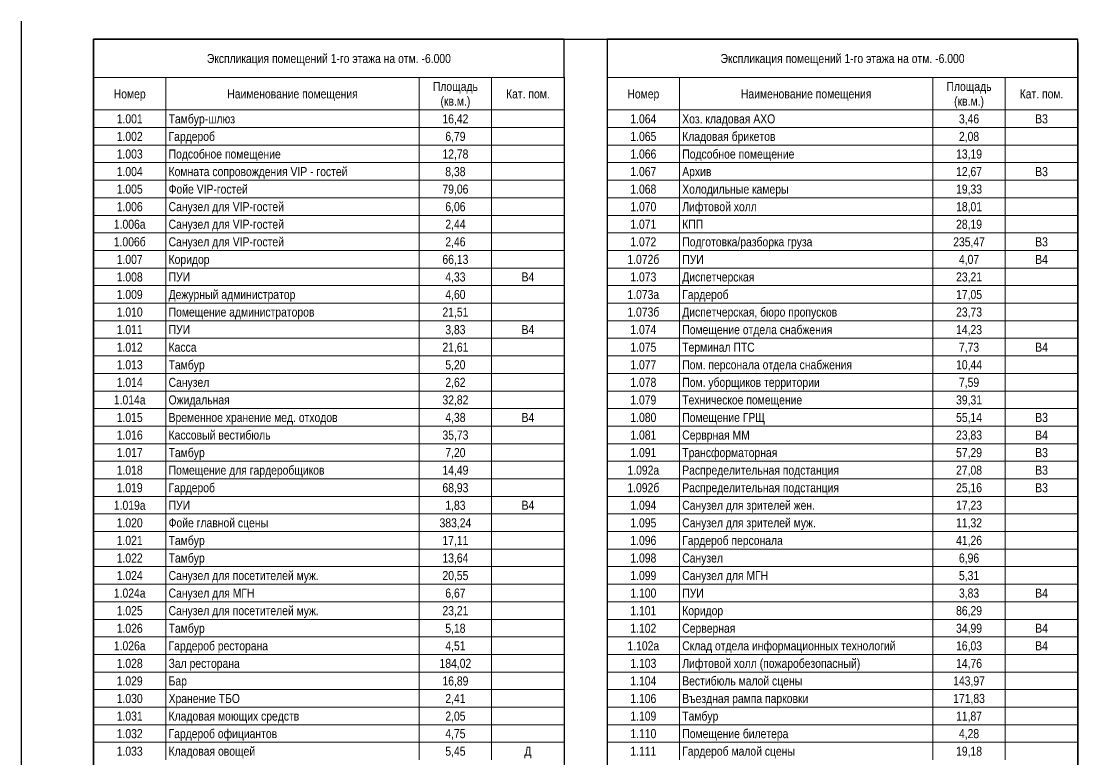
# Paper-space layout 'экспликация 1 этаж' of a CAD drawing. Header units: millimetres. Extents: x 0 to 297, y 0 to 420.
# Drawn here: x 0 to 292, y 215.9 to 420 of the extents above; entities that cross this region are included whole.
import ezdxf

# ---------------------------------------------------------------- set-up
doc = ezdxf.new("R2010")
doc.units = ezdxf.units.MM
for name, color, linetype, lineweight in [('Графика спецификации', 7, 'Continuous', 9), ('Обычные линии', 7, 'Continuous', 25), ('Тонкие линии', 7, 'Continuous', 18)]:
    doc.layers.add(name, color=color, linetype=linetype, lineweight=lineweight)
doc.styles.add('Arial Narrow_3', font='Arial Narrow.ttf', dxfattribs={"height": 2.5})

psp = doc.layouts.new('экспликация 1 этаж')

# ---------------------------------------------------------------- linework, layer by layer
for p, q in [((0, 420), (0, 0)), ((20, 5), (20, 415)), ((20, 415), (292, 415)), ((292, 5), (292, 415))]:
    psp.add_line(p, q)
at = {"layer": 'Обычные линии'}
for p, q in [((20, 415), (20, 404.42)), ((150.07, 415), (20, 415)), ((150.07, 404.42), (150.07, 415)), ((161.93, 415), (161.93, 404.42)), ((292, 415), (161.93, 415)), ((292, 404.42), (292, 415)), ((161.93, 414.12), (161.93, 65.54)), ((292, 414.12), (292, 65.54)), ((20, 404.42), (20, 109.2)), ((150.07, 404.42), (150.07, 109.2))]:
    psp.add_line(p, q, dxfattribs=at)
at = {"layer": 'Тонкие линии', "lineweight": 9}
for p, q in [((20, 404.42), (150.07, 404.42)), ((40, 404.42), (40, 395.46)), ((110, 404.42), (110, 395.46)), ((130, 404.42), (130, 395.46)), ((161.93, 404.42), (292, 404.42)), ((181.93, 404.42), (181.93, 395.46)), ((251.93, 404.42), (251.93, 395.46)), ((271.93, 404.42), (271.93, 395.46)), ((40, 395.46), (20, 395.46)), ((110, 395.46), (40, 395.46)), ((40, 395.46), (40, 390.61)), ((130, 395.46), (110, 395.46)), ((110, 395.46), (110, 390.61)), ((150.07, 395.46), (130, 395.46)), ((130, 395.46), (130, 390.61)), ((181.93, 395.46), (161.93, 395.46)), ((251.93, 395.46), (181.93, 395.46)), ((181.93, 395.46), (181.93, 390.61)), ((271.93, 395.46), (251.93, 395.46)), ((251.93, 395.46), (251.93, 390.61)), ((292, 395.46), (271.93, 395.46)), ((271.93, 395.46), (271.93, 390.61)), ((40, 390.61), (20, 390.61)), ((110, 390.61), (40, 390.61)), ((40, 390.61), (40, 385.76)), ((130, 390.61), (110, 390.61)), ((110, 390.61), (110, 385.76)), ((150.07, 390.61), (130, 390.61)), ((130, 390.61), (130, 385.76)), ((181.93, 390.61), (161.93, 390.61)), ((251.93, 390.61), (181.93, 390.61)), ((181.93, 390.61), (181.93, 385.76)), ((271.93, 390.61), (251.93, 390.61)), ((251.93, 390.61), (251.93, 385.76)), ((292, 390.61), (271.93, 390.61)), ((271.93, 390.61), (271.93, 385.76)), ((40, 385.76), (20, 385.76)), ((110, 385.76), (40, 385.76)), ((40, 385.76), (40, 380.91)), ((130, 385.76), (110, 385.76)), ((110, 385.76), (110, 380.91)), ((150.07, 385.76), (130, 385.76)), ((130, 385.76), (130, 380.91)), ((181.93, 385.76), (161.93, 385.76)), ((251.93, 385.76), (181.93, 385.76)), ((181.93, 385.76), (181.93, 380.91)), ((271.93, 385.76), (251.93, 385.76)), ((251.93, 385.76), (251.93, 380.91)), ((292, 385.76), (271.93, 385.76)), ((271.93, 385.76), (271.93, 380.91)), ((40, 380.91), (20, 380.91)), ((110, 380.91), (40, 380.91)), ((40, 380.91), (40, 376.06)), ((130, 380.91), (110, 380.91)), ((110, 380.91), (110, 376.06)), ((150.07, 380.91), (130, 380.91)), ((130, 380.91), (130, 376.06)), ((181.93, 380.91), (161.93, 380.91)), ((251.93, 380.91), (181.93, 380.91)), ((181.93, 380.91), (181.93, 376.06)), ((271.93, 380.91), (251.93, 380.91)), ((251.93, 380.91), (251.93, 376.06)), ((292, 380.91), (271.93, 380.91)), ((271.93, 380.91), (271.93, 376.06)), ((40, 376.06), (20, 376.06)), ((110, 376.06), (40, 376.06)), ((40, 376.06), (40, 371.2)), ((130, 376.06), (110, 376.06)), ((110, 376.06), (110, 371.2)), ((150.07, 376.06), (130, 376.06)), ((130, 376.06), (130, 371.2)), ((181.93, 376.06), (161.93, 376.06)), ((251.93, 376.06), (181.93, 376.06)), ((181.93, 376.06), (181.93, 371.2)), ((271.93, 376.06), (251.93, 376.06)), ((251.93, 376.06), (251.93, 371.2)), ((292, 376.06), (271.93, 376.06)), ((271.93, 376.06), (271.93, 371.2)), ((40, 371.2), (20, 371.2)), ((110, 371.2), (40, 371.2)), ((40, 371.2), (40, 366.35)), ((130, 371.2), (110, 371.2)), ((110, 371.2), (110, 366.35)), ((150.07, 371.2), (130, 371.2)), ((130, 371.2), (130, 366.35)), ((181.93, 371.2), (161.93, 371.2)), ((251.93, 371.2), (181.93, 371.2)), ((181.93, 371.2), (181.93, 366.35)), ((271.93, 371.2), (251.93, 371.2)), ((251.93, 371.2), (251.93, 366.35)), ((292, 371.2), (271.93, 371.2)), ((271.93, 371.2), (271.93, 366.35)), ((40, 366.35), (20, 366.35)), ((110, 366.35), (40, 366.35)), ((40, 366.35), (40, 361.5)), ((130, 366.35), (110, 366.35)), ((110, 366.35), (110, 361.5)), ((150.07, 366.35), (130, 366.35)), ((130, 366.35), (130, 361.5)), ((181.93, 366.35), (161.93, 366.35)), ((251.93, 366.35), (181.93, 366.35)), ((181.93, 366.35), (181.93, 361.5)), ((271.93, 366.35), (251.93, 366.35)), ((251.93, 366.35), (251.93, 361.5)), ((292, 366.35), (271.93, 366.35)), ((271.93, 366.35), (271.93, 361.5)), ((40, 361.5), (20, 361.5)), ((110, 361.5), (40, 361.5)), ((40, 361.5), (40, 356.65)), ((130, 361.5), (110, 361.5)), ((110, 361.5), (110, 356.65)), ((150.07, 361.5), (130, 361.5)), ((130, 361.5), (130, 356.65)), ((181.93, 361.5), (161.93, 361.5)), ((251.93, 361.5), (181.93, 361.5)), ((181.93, 361.5), (181.93, 356.65)), ((271.93, 361.5), (251.93, 361.5)), ((251.93, 361.5), (251.93, 356.65)), ((292, 361.5), (271.93, 361.5)), ((271.93, 361.5), (271.93, 356.65)), ((40, 356.65), (20, 356.65)), ((110, 356.65), (40, 356.65)), ((40, 356.65), (40, 351.8)), ((130, 356.65), (110, 356.65)), ((110, 356.65), (110, 351.8)), ((150.07, 356.65), (130, 356.65)), ((130, 356.65), (130, 351.8)), ((181.93, 356.65), (161.93, 356.65)), ((251.93, 356.65), (181.93, 356.65)), ((181.93, 356.65), (181.93, 351.8)), ((271.93, 356.65), (251.93, 356.65)), ((251.93, 356.65), (251.93, 351.8)), ((292, 356.65), (271.93, 356.65)), ((271.93, 356.65), (271.93, 351.8)), ((40, 351.8), (20, 351.8)), ((110, 351.8), (40, 351.8)), ((40, 351.8), (40, 346.94)), ((130, 351.8), (110, 351.8)), ((110, 351.8), (110, 346.94)), ((150.07, 351.8), (130, 351.8)), ((130, 351.8), (130, 346.94)), ((181.93, 351.8), (161.93, 351.8)), ((251.93, 351.8), (181.93, 351.8)), ((181.93, 351.8), (181.93, 346.94)), ((271.93, 351.8), (251.93, 351.8)), ((251.93, 351.8), (251.93, 346.94)), ((292, 351.8), (271.93, 351.8)), ((271.93, 351.8), (271.93, 346.94)), ((40, 346.94), (20, 346.94)), ((110, 346.94), (40, 346.94)), ((40, 346.94), (40, 342.09)), ((130, 346.94), (110, 346.94)), ((110, 346.94), (110, 342.09)), ((150.07, 346.94), (130, 346.94)), ((130, 346.94), (130, 342.09)), ((181.93, 346.94), (161.93, 346.94)), ((251.93, 346.94), (181.93, 346.94)), ((181.93, 346.94), (181.93, 342.09)), ((271.93, 346.94), (251.93, 346.94)), ((251.93, 346.94), (251.93, 342.09)), ((292, 346.94), (271.93, 346.94)), ((271.93, 346.94), (271.93, 342.09)), ((40, 342.09), (20, 342.09)), ((110, 342.09), (40, 342.09)), ((40, 342.09), (40, 337.24)), ((130, 342.09), (110, 342.09)), ((110, 342.09), (110, 337.24)), ((150.07, 342.09), (130, 342.09)), ((130, 342.09), (130, 337.24)), ((181.93, 342.09), (161.93, 342.09)), ((251.93, 342.09), (181.93, 342.09)), ((181.93, 342.09), (181.93, 337.24)), ((271.93, 342.09), (251.93, 342.09)), ((251.93, 342.09), (251.93, 337.24)), ((292, 342.09), (271.93, 342.09)), ((271.93, 342.09), (271.93, 337.24)), ((40, 337.24), (20, 337.24)), ((110, 337.24), (40, 337.24)), ((40, 337.24), (40, 332.39)), ((130, 337.24), (110, 337.24)), ((110, 337.24), (110, 332.39)), ((150.07, 337.24), (130, 337.24)), ((130, 337.24), (130, 332.39)), ((181.93, 337.24), (161.93, 337.24)), ((251.93, 337.24), (181.93, 337.24)), ((181.93, 337.24), (181.93, 332.39)), ((271.93, 337.24), (251.93, 337.24)), ((251.93, 337.24), (251.93, 332.39)), ((292, 337.24), (271.93, 337.24)), ((271.93, 337.24), (271.93, 332.39)), ((40, 332.39), (20, 332.39)), ((110, 332.39), (40, 332.39)), ((40, 332.39), (40, 327.54)), ((130, 332.39), (110, 332.39)), ((110, 332.39), (110, 327.54)), ((150.07, 332.39), (130, 332.39)), ((130, 332.39), (130, 327.54)), ((181.93, 332.39), (161.93, 332.39)), ((251.93, 332.39), (181.93, 332.39)), ((181.93, 332.39), (181.93, 327.54)), ((271.93, 332.39), (251.93, 332.39)), ((251.93, 332.39), (251.93, 327.54)), ((292, 332.39), (271.93, 332.39)), ((271.93, 332.39), (271.93, 327.54)), ((40, 327.54), (20, 327.54)), ((110, 327.54), (40, 327.54)), ((40, 327.54), (40, 322.69)), ((130, 327.54), (110, 327.54)), ((110, 327.54), (110, 322.69)), ((150.07, 327.54), (130, 327.54)), ((130, 327.54), (130, 322.69)), ((181.93, 327.54), (161.93, 327.54)), ((251.93, 327.54), (181.93, 327.54)), ((181.93, 327.54), (181.93, 322.69)), ((271.93, 327.54), (251.93, 327.54)), ((251.93, 327.54), (251.93, 322.69)), ((292, 327.54), (271.93, 327.54)), ((271.93, 327.54), (271.93, 322.69)), ((40, 322.69), (20, 322.69)), ((110, 322.69), (40, 322.69)), ((40, 322.69), (40, 317.83)), ((130, 322.69), (110, 322.69)), ((110, 322.69), (110, 317.83)), ((150.07, 322.69), (130, 322.69)), ((130, 322.69), (130, 317.83)), ((181.93, 322.69), (161.93, 322.69)), ((251.93, 322.69), (181.93, 322.69)), ((181.93, 322.69), (181.93, 317.83)), ((271.93, 322.69), (251.93, 322.69)), ((251.93, 322.69), (251.93, 317.83)), ((292, 322.69), (271.93, 322.69)), ((271.93, 322.69), (271.93, 317.83)), ((40, 317.83), (20, 317.83)), ((110, 317.83), (40, 317.83)), ((40, 317.83), (40, 312.98)), ((130, 317.83), (110, 317.83)), ((110, 317.83), (110, 312.98)), ((150.07, 317.83), (130, 317.83)), ((130, 317.83), (130, 312.98)), ((181.93, 317.83), (161.93, 317.83)), ((251.93, 317.83), (181.93, 317.83)), ((181.93, 317.83), (181.93, 312.98)), ((271.93, 317.83), (251.93, 317.83)), ((251.93, 317.83), (251.93, 312.98)), ((292, 317.83), (271.93, 317.83)), ((271.93, 317.83), (271.93, 312.98)), ((40, 312.98), (20, 312.98)), ((110, 312.98), (40, 312.98)), ((40, 312.98), (40, 308.13)), ((130, 312.98), (110, 312.98)), ((110, 312.98), (110, 308.13)), ((150.07, 312.98), (130, 312.98)), ((130, 312.98), (130, 308.13)), ((181.93, 312.98), (161.93, 312.98)), ((251.93, 312.98), (181.93, 312.98)), ((181.93, 312.98), (181.93, 308.13)), ((271.93, 312.98), (251.93, 312.98)), ((251.93, 312.98), (251.93, 308.13)), ((292, 312.98), (271.93, 312.98)), ((271.93, 312.98), (271.93, 308.13)), ((40, 308.13), (20, 308.13)), ((110, 308.13), (40, 308.13)), ((40, 308.13), (40, 303.28)), ((130, 308.13), (110, 308.13)), ((110, 308.13), (110, 303.28)), ((150.07, 308.13), (130, 308.13)), ((130, 308.13), (130, 303.28)), ((181.93, 308.13), (161.93, 308.13)), ((251.93, 308.13), (181.93, 308.13)), ((181.93, 308.13), (181.93, 303.28)), ((271.93, 308.13), (251.93, 308.13)), ((251.93, 308.13), (251.93, 303.28)), ((292, 308.13), (271.93, 308.13)), ((271.93, 308.13), (271.93, 303.28)), ((40, 303.28), (20, 303.28)), ((110, 303.28), (40, 303.28)), ((40, 303.28), (40, 298.43)), ((130, 303.28), (110, 303.28)), ((110, 303.28), (110, 298.43)), ((150.07, 303.28), (130, 303.28)), ((130, 303.28), (130, 298.43)), ((181.93, 303.28), (161.93, 303.28)), ((251.93, 303.28), (181.93, 303.28)), ((181.93, 303.28), (181.93, 298.43)), ((271.93, 303.28), (251.93, 303.28)), ((251.93, 303.28), (251.93, 298.43)), ((292, 303.28), (271.93, 303.28)), ((271.93, 303.28), (271.93, 298.43)), ((40, 298.43), (20, 298.43)), ((110, 298.43), (40, 298.43)), ((40, 298.43), (40, 293.57)), ((130, 298.43), (110, 298.43)), ((110, 298.43), (110, 293.57)), ((150.07, 298.43), (130, 298.43)), ((130, 298.43), (130, 293.57)), ((181.93, 298.43), (161.93, 298.43)), ((251.93, 298.43), (181.93, 298.43)), ((181.93, 298.43), (181.93, 293.57)), ((271.93, 298.43), (251.93, 298.43)), ((251.93, 298.43), (251.93, 293.57)), ((292, 298.43), (271.93, 298.43)), ((271.93, 298.43), (271.93, 293.57)), ((40, 293.57), (20, 293.57)), ((110, 293.57), (40, 293.57)), ((40, 293.57), (40, 288.72)), ((130, 293.57), (110, 293.57)), ((110, 293.57), (110, 288.72)), ((150.07, 293.57), (130, 293.57)), ((130, 293.57), (130, 288.72)), ((181.93, 293.57), (161.93, 293.57)), ((251.93, 293.57), (181.93, 293.57)), ((181.93, 293.57), (181.93, 288.72)), ((271.93, 293.57), (251.93, 293.57)), ((251.93, 293.57), (251.93, 288.72)), ((292, 293.57), (271.93, 293.57)), ((271.93, 293.57), (271.93, 288.72)), ((40, 288.72), (20, 288.72)), ((110, 288.72), (40, 288.72)), ((40, 288.72), (40, 283.87)), ((130, 288.72), (110, 288.72)), ((110, 288.72), (110, 283.87)), ((150.07, 288.72), (130, 288.72)), ((130, 288.72), (130, 283.87)), ((181.93, 288.72), (161.93, 288.72)), ((251.93, 288.72), (181.93, 288.72)), ((181.93, 288.72), (181.93, 283.87)), ((271.93, 288.72), (251.93, 288.72)), ((251.93, 288.72), (251.93, 283.87)), ((292, 288.72), (271.93, 288.72)), ((271.93, 288.72), (271.93, 283.87)), ((40, 283.87), (20, 283.87)), ((110, 283.87), (40, 283.87)), ((40, 283.87), (40, 279.02)), ((130, 283.87), (110, 283.87)), ((110, 283.87), (110, 279.02)), ((150.07, 283.87), (130, 283.87)), ((130, 283.87), (130, 279.02)), ((181.93, 283.87), (161.93, 283.87)), ((251.93, 283.87), (181.93, 283.87)), ((181.93, 283.87), (181.93, 279.02)), ((271.93, 283.87), (251.93, 283.87)), ((251.93, 283.87), (251.93, 279.02)), ((292, 283.87), (271.93, 283.87)), ((271.93, 283.87), (271.93, 279.02)), ((40, 279.02), (20, 279.02)), ((110, 279.02), (40, 279.02)), ((40, 279.02), (40, 274.17)), ((130, 279.02), (110, 279.02)), ((110, 279.02), (110, 274.17)), ((150.07, 279.02), (130, 279.02)), ((130, 279.02), (130, 274.17)), ((181.93, 279.02), (161.93, 279.02)), ((251.93, 279.02), (181.93, 279.02)), ((181.93, 279.02), (181.93, 274.17)), ((271.93, 279.02), (251.93, 279.02)), ((251.93, 279.02), (251.93, 274.17)), ((292, 279.02), (271.93, 279.02)), ((271.93, 279.02), (271.93, 274.17)), ((40, 274.17), (20, 274.17)), ((110, 274.17), (40, 274.17)), ((40, 274.17), (40, 269.31)), ((130, 274.17), (110, 274.17)), ((110, 274.17), (110, 269.31)), ((150.07, 274.17), (130, 274.17)), ((130, 274.17), (130, 269.31)), ((181.93, 274.17), (161.93, 274.17)), ((251.93, 274.17), (181.93, 274.17)), ((181.93, 274.17), (181.93, 269.31)), ((271.93, 274.17), (251.93, 274.17)), ((251.93, 274.17), (251.93, 269.31)), ((292, 274.17), (271.93, 274.17)), ((271.93, 274.17), (271.93, 269.31)), ((40, 269.31), (20, 269.31)), ((110, 269.31), (40, 269.31)), ((40, 269.31), (40, 264.46)), ((130, 269.31), (110, 269.31)), ((110, 269.31), (110, 264.46)), ((150.07, 269.31), (130, 269.31)), ((130, 269.31), (130, 264.46)), ((181.93, 269.31), (161.93, 269.31)), ((251.93, 269.31), (181.93, 269.31)), ((181.93, 269.31), (181.93, 264.46)), ((271.93, 269.31), (251.93, 269.31)), ((251.93, 269.31), (251.93, 264.46)), ((292, 269.31), (271.93, 269.31)), ((271.93, 269.31), (271.93, 264.46)), ((40, 264.46), (20, 264.46)), ((110, 264.46), (40, 264.46)), ((40, 264.46), (40, 259.61)), ((130, 264.46), (110, 264.46)), ((110, 264.46), (110, 259.61)), ((150.07, 264.46), (130, 264.46)), ((130, 264.46), (130, 259.61)), ((181.93, 264.46), (161.93, 264.46)), ((251.93, 264.46), (181.93, 264.46)), ((181.93, 264.46), (181.93, 259.61)), ((271.93, 264.46), (251.93, 264.46)), ((251.93, 264.46), (251.93, 259.61)), ((292, 264.46), (271.93, 264.46)), ((271.93, 264.46), (271.93, 259.61)), ((40, 259.61), (20, 259.61)), ((110, 259.61), (40, 259.61)), ((40, 259.61), (40, 254.76)), ((130, 259.61), (110, 259.61)), ((110, 259.61), (110, 254.76)), ((150.07, 259.61), (130, 259.61)), ((130, 259.61), (130, 254.76)), ((181.93, 259.61), (161.93, 259.61)), ((251.93, 259.61), (181.93, 259.61)), ((181.93, 259.61), (181.93, 254.76)), ((271.93, 259.61), (251.93, 259.61)), ((251.93, 259.61), (251.93, 254.76)), ((292, 259.61), (271.93, 259.61)), ((271.93, 259.61), (271.93, 254.76)), ((40, 254.76), (20, 254.76)), ((110, 254.76), (40, 254.76)), ((40, 254.76), (40, 249.91)), ((130, 254.76), (110, 254.76)), ((110, 254.76), (110, 249.91)), ((150.07, 254.76), (130, 254.76)), ((130, 254.76), (130, 249.91)), ((181.93, 254.76), (161.93, 254.76)), ((251.93, 254.76), (181.93, 254.76)), ((181.93, 254.76), (181.93, 249.91)), ((271.93, 254.76), (251.93, 254.76)), ((251.93, 254.76), (251.93, 249.91)), ((292, 254.76), (271.93, 254.76)), ((271.93, 254.76), (271.93, 249.91)), ((40, 249.91), (20, 249.91)), ((110, 249.91), (40, 249.91)), ((40, 249.91), (40, 245.06)), ((130, 249.91), (110, 249.91)), ((110, 249.91), (110, 245.06)), ((150.07, 249.91), (130, 249.91)), ((130, 249.91), (130, 245.06)), ((181.93, 249.91), (161.93, 249.91)), ((251.93, 249.91), (181.93, 249.91)), ((181.93, 249.91), (181.93, 245.06)), ((271.93, 249.91), (251.93, 249.91)), ((251.93, 249.91), (251.93, 245.06)), ((292, 249.91), (271.93, 249.91)), ((271.93, 249.91), (271.93, 245.06)), ((40, 245.06), (20, 245.06)), ((110, 245.06), (40, 245.06)), ((40, 245.06), (40, 240.2)), ((130, 245.06), (110, 245.06)), ((110, 245.06), (110, 240.2)), ((150.07, 245.06), (130, 245.06)), ((130, 245.06), (130, 240.2)), ((181.93, 245.06), (161.93, 245.06)), ((251.93, 245.06), (181.93, 245.06)), ((181.93, 245.06), (181.93, 240.2)), ((271.93, 245.06), (251.93, 245.06)), ((251.93, 245.06), (251.93, 240.2)), ((292, 245.06), (271.93, 245.06)), ((271.93, 245.06), (271.93, 240.2)), ((40, 240.2), (20, 240.2)), ((110, 240.2), (40, 240.2)), ((40, 240.2), (40, 235.35)), ((130, 240.2), (110, 240.2)), ((110, 240.2), (110, 235.35)), ((150.07, 240.2), (130, 240.2)), ((130, 240.2), (130, 235.35)), ((181.93, 240.2), (161.93, 240.2)), ((251.93, 240.2), (181.93, 240.2)), ((181.93, 240.2), (181.93, 235.35)), ((271.93, 240.2), (251.93, 240.2)), ((251.93, 240.2), (251.93, 235.35)), ((292, 240.2), (271.93, 240.2)), ((271.93, 240.2), (271.93, 235.35)), ((40, 235.35), (20, 235.35)), ((110, 235.35), (40, 235.35)), ((40, 235.35), (40, 230.5)), ((130, 235.35), (110, 235.35)), ((110, 235.35), (110, 230.5)), ((150.07, 235.35), (130, 235.35)), ((130, 235.35), (130, 230.5)), ((181.93, 235.35), (161.93, 235.35)), ((251.93, 235.35), (181.93, 235.35)), ((181.93, 235.35), (181.93, 230.5)), ((271.93, 235.35), (251.93, 235.35)), ((251.93, 235.35), (251.93, 230.5)), ((292, 235.35), (271.93, 235.35)), ((271.93, 235.35), (271.93, 230.5)), ((40, 230.5), (20, 230.5)), ((110, 230.5), (40, 230.5)), ((40, 230.5), (40, 225.65)), ((130, 230.5), (110, 230.5)), ((110, 230.5), (110, 225.65)), ((150.07, 230.5), (130, 230.5)), ((130, 230.5), (130, 225.65)), ((181.93, 230.5), (161.93, 230.5)), ((251.93, 230.5), (181.93, 230.5)), ((181.93, 230.5), (181.93, 225.65)), ((271.93, 230.5), (251.93, 230.5)), ((251.93, 230.5), (251.93, 225.65)), ((292, 230.5), (271.93, 230.5)), ((271.93, 230.5), (271.93, 225.65)), ((40, 225.65), (20, 225.65)), ((110, 225.65), (40, 225.65)), ((40, 225.65), (40, 220.8)), ((130, 225.65), (110, 225.65)), ((110, 225.65), (110, 220.8)), ((150.07, 225.65), (130, 225.65)), ((130, 225.65), (130, 220.8)), ((181.93, 225.65), (161.93, 225.65)), ((251.93, 225.65), (181.93, 225.65)), ((181.93, 225.65), (181.93, 220.8)), ((271.93, 225.65), (251.93, 225.65)), ((251.93, 225.65), (251.93, 220.8)), ((292, 225.65), (271.93, 225.65)), ((271.93, 225.65), (271.93, 220.8)), ((40, 220.8), (20, 220.8)), ((110, 220.8), (40, 220.8)), ((40, 220.8), (40, 215.94)), ((130, 220.8), (110, 220.8)), ((110, 220.8), (110, 215.94)), ((150.07, 220.8), (130, 220.8)), ((130, 220.8), (130, 215.94)), ((181.93, 220.8), (161.93, 220.8)), ((251.93, 220.8), (181.93, 220.8)), ((181.93, 220.8), (181.93, 215.94)), ((271.93, 220.8), (251.93, 220.8)), ((251.93, 220.8), (251.93, 215.94)), ((292, 220.8), (271.93, 220.8)), ((271.93, 220.8), (271.93, 215.94))]:
    psp.add_line(p, q, dxfattribs=at)

# ---------------------------------------------------------------- texts
at = {"layer": 'Графика спецификации', "char_height": 2.5, "line_spacing_factor": 0.974696, "style": 'Arial Narrow_3'}
for s, insert, width, attachment_point in [('Экспликация помещений 1-го этажа на отм. -6.000', (85.03, 410.93), 80.8399, 2), ('Экспликация помещений 1-го этажа на отм. -6.000', (226.97, 410.93), 80.8399, 2), ('Площадь\\P(кв.м.)', (120, 403.21), 14.9215, 2), ('Площадь\\P(кв.м.)', (261.93, 403.21), 14.9215, 2), ('Номер', (30, 401.16), 10.5617, 2), ('Наименование помещения', (75, 401.16), 43.3214, 2), ('Кат. пом.', (140.04, 401.16), 14.4609, 2), ('Номер', (171.93, 401.16), 10.5617, 2), ('Наименование помещения', (216.93, 401.16), 43.3214, 2), ('Кат. пом.', (281.97, 401.16), 14.4609, 2), ('1.001', (30, 394.26), 8.566, 2), ('Тамбур-шлюз', (40.75, 394.26), 22.0138, 1), ('16,42', (120, 394.26), 8.566, 2), ('1.064', (171.93, 394.26), 8.566, 2), ('Хоз. кладовая АХО', (182.68, 394.26), 30.8254, 1), ('3,46', (261.93, 394.26), 6.6625, 2), ('В3', (281.97, 394.26), 4.2063, 2), ('1.002', (30, 389.41), 8.566, 2), ('Гардероб', (40.75, 389.41), 15.3206, 1), ('6,79', (120, 389.41), 6.6625, 2), ('1.065', (171.93, 389.41), 8.566, 2), ('Кладовая брикетов', (182.68, 389.41), 30.8868, 1), ('2,08', (261.93, 389.41), 6.6625, 2), ('1.003', (30, 384.55), 8.566, 2), ('Подсобное помещение', (40.75, 384.55), 37.1501, 1), ('12,78', (120, 384.55), 8.566, 2), ('1.066', (171.93, 384.55), 8.566, 2), ('Подсобное помещение', (182.68, 384.55), 37.1501, 1), ('13,19', (261.93, 384.55), 8.566, 2), ('1.004', (30, 379.7), 8.566, 2), ('Комната сопровождения VIP - гостей', (40.75, 379.7), 59.256, 1), ('8,38', (120, 379.7), 6.6625, 2), ('1.067', (171.93, 379.7), 8.566, 2), ('Архив', (182.68, 379.7), 9.702, 1), ('12,67', (261.93, 379.7), 8.566, 2), ('В3', (281.97, 379.7), 4.2063, 2), ('1.005', (30, 374.85), 8.566, 2), ('Фойе VIP-гостей', (40.75, 374.85), 26.22, 1), ('79,06', (120, 374.85), 8.566, 2), ('1.068', (171.93, 374.85), 8.566, 2), ('Холодильные камеры', (182.68, 374.85), 35.3387, 1), ('19,33', (261.93, 374.85), 8.566, 2), ('1.006', (30, 370), 8.566, 2), ('Санузел для VIP-гостей', (40.75, 370), 38.194, 1), ('6,06', (120, 370), 6.6625, 2), ('1.070', (171.93, 370), 8.566, 2), ('Лифтовой холл', (182.68, 370), 24.7156, 1), ('18,01', (261.93, 370), 8.566, 2), ('1.006а', (30, 365.15), 10.4696, 2), ('Санузел для VIP-гостей', (40.75, 365.15), 38.194, 1), ('2,44', (120, 365.15), 6.6625, 2), ('1.071', (171.93, 365.15), 8.566, 2), ('КПП', (182.68, 365.15), 6.9695, 1), ('28,19', (261.93, 365.15), 8.566, 2), ('1.006б', (30, 360.29), 10.531, 2), ('Санузел для VIP-гостей', (40.75, 360.29), 38.194, 1), ('2,46', (120, 360.29), 6.6625, 2), ('1.072', (171.93, 360.29), 8.566, 2), ('Подготовка/разборка груза', (182.68, 360.29), 43.0757, 1), ('235,47', (261.93, 360.29), 10.4696, 2), ('В3', (281.97, 360.29), 4.2063, 2), ('1.007', (30, 355.44), 8.566, 2), ('Коридор', (40.75, 355.44), 13.5398, 1), ('66,13', (120, 355.44), 8.566, 2), ('1.072б', (171.93, 355.44), 10.531, 2), ('ПУИ', (182.68, 355.44), 7.1537, 1), ('4,07', (261.93, 355.44), 6.6625, 2), ('В4', (281.97, 355.44), 4.2063, 2), ('1.008', (30, 350.59), 8.566, 2), ('ПУИ', (40.75, 350.59), 7.1537, 1), ('4,33', (120, 350.59), 6.6625, 2), ('В4', (140.04, 350.59), 4.2063, 2), ('1.073', (171.93, 350.59), 8.566, 2), ('Диспетчерская', (182.68, 350.59), 23.948, 1), ('23,21', (261.93, 350.59), 8.566, 2), ('1.009', (30, 345.74), 8.566, 2), ('Дежурный администратор', (40.75, 345.74), 42.0011, 1), ('4,60', (120, 345.74), 6.6625, 2), ('1.073а', (171.93, 345.74), 10.4696, 2), ('Гардероб', (182.68, 345.74), 15.3206, 1), ('17,05', (261.93, 345.74), 8.566, 2), ('1.010', (30, 340.89), 8.566, 2), ('Помещение администраторов', (40.75, 340.89), 48.3259, 1), ('21,51', (120, 340.89), 8.566, 2), ('1.073б', (171.93, 340.89), 10.531, 2), ('Диспетчерская, бюро пропусков', (182.68, 340.89), 51.3961, 1), ('23,73', (261.93, 340.89), 8.566, 2), ('1.011', (30, 336.04), 8.566, 2), ('ПУИ', (40.75, 336.04), 7.1537, 1), ('3,83', (120, 336.04), 6.6625, 2), ('В4', (140.04, 336.04), 4.2063, 2), ('1.074', (171.93, 336.04), 8.566, 2), ('Помещение отдела снабжения', (182.68, 336.04), 49.7075, 1), ('14,23', (261.93, 336.04), 8.566, 2), ('1.012', (30, 331.18), 8.566, 2), ('Касса', (40.75, 331.18), 9.2415, 1), ('21,61', (120, 331.18), 8.566, 2), ('1.075', (171.93, 331.18), 8.566, 2), ('Терминал ПТС', (182.68, 331.18), 24.0708, 1), ('7,73', (261.93, 331.18), 6.6625, 2), ('В4', (281.97, 331.18), 4.2063, 2), ('1.013', (30, 326.33), 8.566, 2), ('Тамбур', (40.75, 326.33), 11.974, 1), ('5,20', (120, 326.33), 6.6625, 2), ('1.077', (171.93, 326.33), 8.566, 2), ('Пом. персонала отдела снабжения', (182.68, 326.33), 56.2472, 1), ('10,44', (261.93, 326.33), 8.566, 2), ('1.014', (30, 321.48), 8.566, 2), ('Санузел', (40.75, 321.48), 13.4784, 1), ('2,62', (120, 321.48), 6.6625, 2), ('1.078', (171.93, 321.48), 8.566, 2), ('Пом. уборщиков территории', (182.68, 321.48), 45.5626, 1), ('7,59', (261.93, 321.48), 6.6625, 2), ('1.014а', (30, 316.63), 10.4696, 2), ('Ожидальная', (40.75, 316.63), 20.2944, 1), ('32,82', (120, 316.63), 8.566, 2), ('1.079', (171.93, 316.63), 8.566, 2), ('Техническое помещение', (182.68, 316.63), 39.7906, 1), ('39,31', (261.93, 316.63), 8.566, 2), ('1.015', (30, 311.78), 8.566, 2), ('Временное хранение мед. отходов', (40.75, 311.78), 55.9708, 1), ('4,38', (120, 311.78), 6.6625, 2), ('В4', (140.04, 311.78), 4.2063, 2), ('1.080', (171.93, 311.78), 8.566, 2), ('Помещение ГРЩ', (182.68, 311.78), 27.4481, 1), ('55,14', (261.93, 311.78), 8.566, 2), ('В3', (281.97, 311.78), 4.2063, 2), ('1.016', (30, 306.92), 8.566, 2), ('Кассовый вестибюль', (40.75, 306.92), 33.8343, 1), ('35,73', (120, 306.92), 8.566, 2), ('1.081', (171.93, 306.92), 8.566, 2), ('Серврная ММ', (182.68, 306.92), 22.4436, 1), ('23,83', (261.93, 306.92), 8.566, 2), ('В4', (281.97, 306.92), 4.2063, 2), ('1.017', (30, 302.07), 8.566, 2), ('Тамбур', (40.75, 302.07), 11.974, 1), ('7,20', (120, 302.07), 6.6625, 2), ('1.091', (171.93, 302.07), 8.566, 2), ('Трансформаторная', (182.68, 302.07), 31.5009, 1), ('57,29', (261.93, 302.07), 8.566, 2), ('В3', (281.97, 302.07), 4.2063, 2), ('1.018', (30, 297.22), 8.566, 2), ('Помещение для гардеробщиков', (40.75, 297.22), 51.6418, 1), ('14,49', (120, 297.22), 8.566, 2), ('1.092а', (171.93, 297.22), 10.4696, 2), ('Распределительная подстанция', (182.68, 297.22), 51.9795, 1), ('27,08', (261.93, 297.22), 8.566, 2), ('В3', (281.97, 297.22), 4.2063, 2), ('1.019', (30, 292.37), 8.566, 2), ('Гардероб', (40.75, 292.37), 15.3206, 1), ('68,93', (120, 292.37), 8.566, 2), ('1.092б', (171.93, 292.37), 10.531, 2), ('Распределительная подстанция', (182.68, 292.37), 51.9795, 1), ('25,16', (261.93, 292.37), 8.566, 2), ('В3', (281.97, 292.37), 4.2063, 2), ('1.019а', (30, 287.52), 10.4696, 2), ('ПУИ', (40.75, 287.52), 7.1537, 1), ('1,83', (120, 287.52), 6.6625, 2), ('В4', (140.04, 287.52), 4.2063, 2), ('1.094', (171.93, 287.52), 8.566, 2), ('Санузел для зрителей жен.', (182.68, 287.52), 43.9354, 1), ('17,23', (261.93, 287.52), 8.566, 2), ('1.020', (30, 282.67), 8.566, 2), ('Фойе главной сцены', (40.75, 282.67), 33.0053, 1), ('383,24', (120, 282.67), 10.4696, 2), ('1.095', (171.93, 282.67), 8.566, 2), ('Санузел для зрителей муж.', (182.68, 282.67), 44.2117, 1), ('11,32', (261.93, 282.67), 8.566, 2), ('1.021', (30, 277.81), 8.566, 2), ('Тамбур', (40.75, 277.81), 11.974, 1), ('17,11', (120, 277.81), 8.566, 2), ('1.096', (171.93, 277.81), 8.566, 2), ('Гардероб персонала', (182.68, 277.81), 33.2816, 1), ('41,26', (261.93, 277.81), 8.566, 2), ('1.022', (30, 272.96), 8.566, 2), ('Тамбур', (40.75, 272.96), 11.974, 1), ('13,64', (120, 272.96), 8.566, 2), ('1.098', (171.93, 272.96), 8.566, 2), ('Санузел', (182.68, 272.96), 13.4784, 1), ('6,96', (261.93, 272.96), 6.6625, 2), ('1.024', (30, 268.11), 8.566, 2), ('Санузел для посетителей муж.', (40.75, 268.11), 49.7075, 1), ('20,55', (120, 268.11), 8.566, 2), ('1.099', (171.93, 268.11), 8.566, 2), ('Санузел для МГН', (182.68, 268.11), 28.4613, 1), ('5,31', (261.93, 268.11), 6.6625, 2), ('1.024а', (30, 263.26), 10.4696, 2), ('Санузел для МГН', (40.75, 263.26), 28.4613, 1), ('6,67', (120, 263.26), 6.6625, 2), ('1.100', (171.93, 263.26), 8.566, 2), ('ПУИ', (182.68, 263.26), 7.1537, 1), ('3,83', (261.93, 263.26), 6.6625, 2), ('В4', (281.97, 263.26), 4.2063, 2), ('1.025', (30, 258.41), 8.566, 2), ('Санузел для посетителей муж.', (40.75, 258.41), 49.7075, 1), ('23,21', (120, 258.41), 8.566, 2), ('1.101', (171.93, 258.41), 8.566, 2), ('Коридор', (182.68, 258.41), 13.5398, 1), ('86,29', (261.93, 258.41), 8.566, 2), ('1.026', (30, 253.55), 8.566, 2), ('Тамбур', (40.75, 253.55), 11.974, 1), ('5,18', (120, 253.55), 6.6625, 2), ('1.102', (171.93, 253.55), 8.566, 2), ('Серверная', (182.68, 253.55), 17.6233, 1), ('34,99', (261.93, 253.55), 8.566, 2), ('В4', (281.97, 253.55), 4.2063, 2), ('1.026а', (30, 248.7), 10.4696, 2), ('Гардероб ресторана', (40.75, 248.7), 32.8825, 1), ('4,51', (120, 248.7), 6.6625, 2), ('1.102а', (171.93, 248.7), 10.4696, 2), ('Склад отдела информационных технологий', (182.68, 248.7), 70.6467, 1), ('16,03', (261.93, 248.7), 8.566, 2), ('В4', (281.97, 248.7), 4.2063, 2), ('1.028', (30, 243.85), 8.566, 2), ('Зал ресторана', (40.75, 243.85), 23.5489, 1), ('184,02', (120, 243.85), 10.4696, 2), ('1.103', (171.93, 243.85), 8.566, 2), ('Лифтовой холл (пожаробезопасный)', (182.68, 243.85), 58.949, 1), ('14,76', (261.93, 243.85), 8.566, 2), ('1.029', (30, 239), 8.566, 2), ('Бар', (40.75, 239), 6.0791, 1), ('16,89', (120, 239), 8.566, 2), ('1.104', (171.93, 239), 8.566, 2), ('Вестибюль малой сцены', (182.68, 239), 39.8213, 1), ('143,97', (261.93, 239), 10.4696, 2), ('1.030', (30, 234.15), 8.566, 2), ('Хранение ТБО', (40.75, 234.15), 23.6717, 1), ('2,41', (120, 234.15), 6.6625, 2), ('1.106', (171.93, 234.15), 8.566, 2), ('Въездная рампа парковки', (182.68, 234.15), 41.8169, 1), ('171,83', (261.93, 234.15), 10.4696, 2), ('1.031', (30, 229.29), 8.566, 2), ('Кладовая моющих средств', (40.75, 229.29), 43.2907, 1), ('2,05', (120, 229.29), 6.6625, 2), ('1.109', (171.93, 229.29), 8.566, 2), ('Тамбур', (182.68, 229.29), 11.974, 1), ('11,87', (261.93, 229.29), 8.566, 2), ('1.032', (30, 224.44), 8.566, 2), ('Гардероб официантов', (40.75, 224.44), 35.9527, 1), ('4,75', (120, 224.44), 6.6625, 2), ('1.110', (171.93, 224.44), 8.566, 2), ('Помещение билетера', (182.68, 224.44), 35.1545, 1), ('4,28', (261.93, 224.44), 6.6625, 2), ('1.033', (30, 219.59), 8.566, 2), ('Кладовая овощей', (40.75, 219.59), 28.6455, 1), ('5,45', (120, 219.59), 6.6625, 2), ('\\fArial Narrow|b0|i0|c204|p34|;Д', (140.04, 219.59), 2.3334, 2), ('1.111', (171.93, 219.59), 8.566, 2), ('Гардероб малой сцены', (182.68, 219.59), 37.3651, 1), ('19,18', (261.93, 219.59), 8.566, 2)]:
    psp.add_mtext(s, dxfattribs=dict(at, insert=insert, width=width, attachment_point=attachment_point))

doc.saveas('drawing.dxf')
